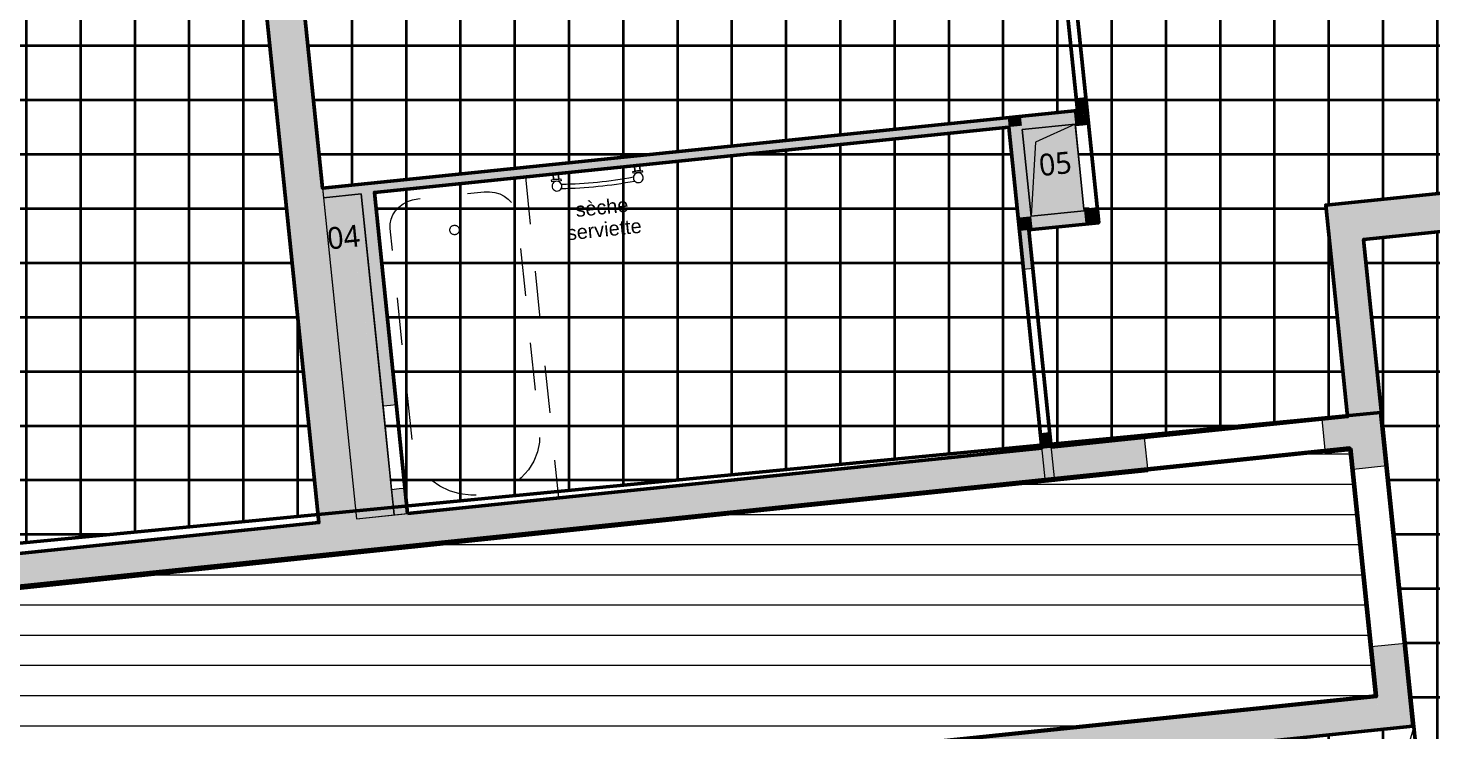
# Model space of a CAD drawing. Header units: metres. Extents: x 399 to 3028, y -427 to 863.
# Drawn here: x 717.87 to 725.27, y -305.93 to -302.23 of the extents above; entities that cross this region are included whole.
import ezdxf

# ---------------------------------------------------------------- set-up
doc = ezdxf.new("R2010")
doc.units = ezdxf.units.M
doc.linetypes.add('IMPORT-Traits plan _6_', pattern=[0.5, 0.25, -0.25])
for name, color, linetype, lineweight in [('01-Murs LOGTS', 250, 'Continuous', 9), ('01-Murs LOGTS_Stylo_No__1', 250, 'Continuous', 9), ('02-Cloisons_2nd oeuvre', 250, 'Continuous', 9), ('02-Cloisons_2nd oeuvre_Stylo_No__1', 250, 'Continuous', 9), ('02-Cloisons_2nd oeuvre_Stylo_No__47', 7, 'Continuous', 18), ('02-Gaines numerotées_Stylo_No__1', 250, 'Continuous', 9), ('02-Gaines numerotées_Stylo_No__2', 8, 'Continuous', 9), ('02-Gaines numerotées_Stylo_No__83', 7, 'Continuous', 18), ('03-Mobilier 2D_2D_Stylo_No__1', 250, 'Continuous', 9), ('03-Mobilier_3D_Stylo_No__2', 8, 'Continuous', 9), ('03-Mobilier_Stylo_No__121', 7, 'Continuous', 18), ('03-Radiateurs_Stylo_No__1', 250, 'Continuous', 9), ('06-SHAB pièces 50_Stylo_No__102', 71, 'Continuous', 50), ('AES-Charge', 5, 'Continuous', 35), ('Plan De Charge - PH R_1_dwg', 8, 'Continuous', 9)]:
    doc.layers.add(name, color=color, linetype=linetype, lineweight=lineweight)
doc.styles.add('Arial_4', font='arial.ttf', dxfattribs={"height": 0.075})
doc.styles.add('Malgun Gothic Semilight', font='malgunsl.ttf', dxfattribs={"height": 0.115})

# ---------------------------------------------------------------- blocks, each defined once
blk = doc.blocks.new('Plan De Charge - PH R_1_dwg-779150-Plan De Charge - PH R_1 1_100')
at = {"layer": '01-Murs LOGTS', "lineweight": 35}
for points in [[(368.2636, -304.8306), (368.4625, -304.8101), (367.9377, -299.7169), (367.7388, -299.7383), (368.2592, -304.7881)], [(373.7136, -304.5505), (373.8926, -304.532), (373.7696, -303.3384), (373.5906, -303.3569), (373.7033, -304.451)], [(373.567, -304.465), (373.7033, -304.451), (373.6849, -304.2719), (373.5486, -304.286), (373.5656, -304.4508)], [(365.9044, -305.2546), (372.632, -304.5614), (372.6135, -304.3823), (365.8861, -305.0756), (365.9044, -305.2544)], [(373.8367, -305.745), (374.0157, -305.7265), (373.989, -305.4671), (373.8099, -305.4855), (373.8366, -305.7448)], [(368.975, -306.4284), (373.8551, -305.924), (373.8366, -305.745), (368.9565, -306.2494), (368.9697, -306.377)], [(374.0342, -305.9055), (374.0157, -305.7265), (373.8367, -305.745), (374.0337, -305.9051)], [(373.8551, -305.924), (374.0311, -305.903), (373.8367, -305.745), (373.8547, -305.9211)]]:
    blk.add_hatch(color=18, dxfattribs=at).paths.add_polyline_path(points)
at = {"layer": '02-Cloisons_2nd oeuvre', "lineweight": 35}
for points in [[(372.2621, -302.6594), (372.3118, -302.6542), (372.3037, -302.5917), (372.2556, -302.5966), (372.2616, -302.6542)], [(371.9708, -302.7597), (372.2494, -302.731), (372.2422, -302.6614), (371.9637, -302.6901), (371.9688, -302.7398)], [(372.2494, -302.731), (372.3118, -302.6542), (372.2422, -302.6614)], [(372.2494, -302.731), (372.319, -302.7239), (372.3118, -302.6542), (372.2552, -302.7239)], [(373.7696, -303.3384), (378.909, -302.8088), (378.8884, -302.6099), (373.7491, -303.1395), (373.751, -303.1579)], [(368.2883, -303.119), (371.8992, -302.747), (371.894, -302.6973), (368.2831, -303.0693), (368.2882, -303.1186)], [(371.8992, -302.747), (371.9637, -302.6901), (371.894, -302.6973), (371.8984, -302.7398)], [(371.8992, -302.747), (371.9688, -302.7398), (371.9637, -302.6901), (371.9073, -302.7398)], [(371.9483, -303.2244), (372.018, -303.2172), (371.9688, -302.7398), (371.8992, -302.747), (371.9339, -303.0841)], [(372.2504, -302.7409), (372.32, -302.7338), (372.319, -302.7239), (372.2494, -302.731)], [(368.6019, -304.2178), (368.6715, -304.2106), (368.5562, -303.0914), (368.4865, -303.0986), (368.5951, -304.1526)], [(372.2965, -303.1885), (372.3661, -303.1814), (372.3651, -303.1715), (372.2958, -303.1814)], [(372.3733, -303.251), (372.3733, -303.251), (372.3661, -303.1814), (372.2965, -303.1885), (372.3661, -303.2452)], [(373.7696, -303.3384), (373.7491, -303.1395), (373.5701, -303.1579), (373.7491, -303.3199)], [(373.5906, -303.3569), (373.7696, -303.3384), (373.5701, -303.1579), (373.5887, -303.3384)], [(371.9555, -303.294), (372.018, -303.2172), (371.9483, -303.2244), (371.955, -303.2889)], [(371.9555, -303.294), (372.0252, -303.2869), (372.018, -303.2172), (371.9597, -303.2889)], [(372.0252, -303.2869), (372.3037, -303.2582), (372.2965, -303.1885), (372.018, -303.2172), (372.0187, -303.2244)], [(372.3037, -303.2582), (372.3733, -303.251), (372.2965, -303.1885), (372.3029, -303.251)], [(371.9765, -303.4977), (372.0262, -303.4926), (372.0053, -303.2889), (371.9555, -303.294), (371.9708, -303.4427)], [(372.0734, -304.438), (372.1231, -304.4329), (372.1154, -304.358), (372.0657, -304.3631), (372.0733, -304.4372)], [(368.6608, -304.7897), (368.7304, -304.7825), (368.7166, -304.6483), (368.647, -304.6555), (368.6608, -304.7896)]]:
    blk.add_hatch(color=18, dxfattribs=at).paths.add_polyline_path(points)
at = {"layer": '02-Gaines numerotées_Stylo_No__2', "lineweight": 35}
for points in [[(372.018, -303.2172), (372.2965, -303.1885), (372.2494, -302.731), (371.9708, -302.7597)], [(368.4625, -304.8101), (368.6607, -304.7892), (368.419, -303.1929), (368.2883, -303.1191), (368.4604, -304.7896)]]:
    blk.add_hatch(color=10, dxfattribs=at).paths.add_polyline_path(points)
at = {"layer": '03-Mobilier_Stylo_No__121', "lineweight": 35}
blk.add_hatch(color=10, dxfattribs=at).paths.add_polyline_path([(368.6608, -304.7896), (368.4865, -303.0986), (368.2883, -303.1191), (368.419, -303.1929), (368.6608, -304.7895)])
at = {"layer": 'AES-Charge'}
h = blk.add_hatch(dxfattribs=at)
h.set_pattern_fill('FP_93', color=1, style=0, pattern_type=2)
h.set_pattern_definition([(0, (46.337, 45.172), (0, 0.286), []), (90, (46.337, 45.172), (-0.286, 2e-17), [])])
h.paths.add_polyline_path([(370.5225, -308.5258), (370.622, -308.5155), (370.3912, -306.2821), (370.2917, -306.2924), (370.5222, -308.523)])
h.paths.add_polyline_path([(371.4269, -308.4323), (373.5676, -308.211), (373.5013, -307.5669), (373.6308, -307.5536), (373.6375, -307.6233), (374.0756, -307.5781), (374.0684, -307.5085), (374.1482, -307.5003), (374.1449, -307.4686), (374.1947, -307.4635), (374.2645, -308.139), (377.6231, -307.7919), (377.3746, -305.38), (379.1499, -305.1945), (378.9042, -302.8093), (373.7696, -303.3384), (373.8926, -304.532), (373.888, -304.5325), (373.9846, -305.4675), (373.989, -305.4671), (374.0342, -305.9055), (370.4011, -306.281), (370.5759, -307.972), (371.371, -307.8901), (371.3782, -307.9783), (371.3105, -307.9852), (371.3575, -308.4227), (371.4252, -308.4158)])
h.paths.add_polyline_path([(373.6373, -308.2038), (373.6373, -308.2038), (373.6332, -308.1646)])
h.paths.add_polyline_path([(374.1946, -308.1462), (374.1946, -308.1462), (374.1784, -307.9888)])
h.paths.add_polyline_path([(377.5009, -307.7126), (377.424, -306.9665), (377.5036, -306.9583), (377.5805, -307.7044), (377.5309, -307.7095)])
h.paths.add_polyline_path([(374.0558, -306.6032), (374.0511, -306.5577), (373.7527, -306.5885), (373.686, -305.9417), (373.7855, -305.9315), (373.847, -306.5285), (374.0957, -306.5029), (374.1055, -306.5981), (374.0684, -306.6019)])
h.paths.add_polyline_path([(358.4033, -305.7337), (359.0242, -305.6721), (361.7465, -305.3915), (361.745, -305.3766), (361.7947, -305.3715), (361.7963, -305.3864), (362.2476, -305.3399), (362.2487, -305.3499), (360.1515, -305.566), (368.2592, -304.7881), (367.7737, -300.0768), (366.9862, -300.1909), (366.9857, -300.1876), (365.2043, -300.4457), (365.2034, -300.4493), (364.9112, -300.492), (364.9809, -300.4848), (365.3243, -303.8176), (364.6777, -303.8843), (364.7099, -304.1965), (364.6601, -304.2016), (364.6228, -303.8396), (365.2694, -303.773), (365.0029, -301.1867), (364.3563, -301.2533), (364.3421, -301.1149), (364.4117, -301.1078), (364.3666, -300.6701), (364.297, -300.6773), (364.2871, -300.5821), (363.6092, -300.6803), (363.6088, -300.677), (361.8274, -300.9352), (361.8264, -300.9387), (360.5277, -301.1269), (360.5272, -301.1236), (359.6366, -301.2527), (359.6357, -301.2562), (358.6483, -301.3993), (358.6824, -301.7303), (358.6777, -301.7308), (358.8622, -303.5213), (358.8669, -303.5208), (358.9086, -303.9247), (361.6964, -303.6374), (361.7036, -303.7071), (362.1412, -303.662), (362.1341, -303.5923), (362.2633, -303.579), (362.3484, -304.4051), (362.2987, -304.4102), (362.273, -304.161), (361.6763, -304.2225), (361.7056, -304.5061), (361.6558, -304.5112), (361.5723, -303.7005), (358.2293, -304.045), (358.3798, -305.5056)])
h.paths.add_polyline_path([(364.462, -305.1117), (363.716, -305.1886), (363.7078, -305.109), (364.4538, -305.0321), (364.4602, -305.094)])
h.paths.add_polyline_path([(363.1837, -305.2535), (363.1827, -305.2436), (364.7508, -305.082), (364.7493, -305.0671), (364.799, -305.0619), (364.8006, -305.0768), (365.8749, -304.9661), (365.8749, -304.9762), (363.194, -305.2524)])
h.paths.add_polyline_path([(368.7264, -304.7433), (372.0718, -304.4223), (372.0657, -304.3631), (372.1154, -304.358), (372.1216, -304.4175), (373.6844, -304.2676), (373.5701, -303.1579), (375.5715, -302.9517), (375.51, -302.3549), (375.2608, -302.3806), (375.2557, -302.3308), (375.6402, -302.2912), (375.6474, -302.3608), (376.0851, -302.3157), (376.0779, -302.2461), (376.1858, -302.235), (376.2524, -302.8815), (378.8836, -302.6099), (378.4621, -298.5277), (377.7663, -298.6285), (377.7658, -298.6252), (375.9844, -298.8834), (375.9836, -298.8869), (374.4741, -299.1057), (374.4736, -299.1023), (372.6922, -299.3605), (372.6913, -299.3641), (371.9834, -299.4666), (372.2162, -301.7261), (372.1665, -301.7312), (371.9339, -299.4738), (371.1166, -299.5923), (371.1161, -299.5889), (370.2254, -299.718), (370.2245, -299.7216), (369.2741, -299.8593), (369.2736, -299.856), (368.3829, -299.9851), (368.382, -299.9886), (367.9718, -300.048), (368.2831, -303.0693), (372.2621, -302.6594), (372.2556, -302.5966), (372.3054, -302.5915), (372.32, -302.7338), (372.2504, -302.7409), (372.2965, -303.1785), (372.3651, -303.1715), (372.3733, -303.251), (372.0053, -303.2889), (372.0252, -303.4927), (371.9765, -303.4977), (371.8992, -302.747), (368.5562, -303.0914), (368.6715, -304.2106), (368.6019, -304.2178), (368.647, -304.6555), (368.7166, -304.6483)])
h.paths.add_polyline_path([(362.2429, -304.0636), (362.2429, -304.0636), (362.2398, -304.034)])
h.paths.add_polyline_path([(374.1901, -303.0472), (374.1819, -302.9677), (374.928, -302.8908), (374.9362, -302.9704), (374.7917, -302.9853)])
h.paths.add_polyline_path([(377.7435, -303.0373), (377.7353, -302.9577), (378.4814, -302.8811), (378.4896, -302.9607), (377.7464, -303.037)])
h.paths.add_polyline_path([(358.7629, -301.5134), (358.7514, -301.4342), (359.4937, -301.3266), (359.5052, -301.4058), (359.0466, -301.4723)])
h.paths.add_polyline_path([(367.0009, -300.3154), (366.9894, -300.2362), (367.7316, -300.1286), (367.7431, -300.2078), (367.7387, -300.2084)])
h.paths.add_polyline_path([(369.4241, -299.9621), (369.4127, -299.8829), (370.1549, -299.7753), (370.1664, -299.8545), (370.1331, -299.8593)])
h.paths.add_polyline_path([(378.4428, -299.4559), (378.3659, -298.7098), (378.4455, -298.7016), (378.5224, -299.4477), (378.4493, -299.4552)])
at = {"layer": 'AES-Charge', "lineweight": 9}
h = blk.add_hatch(dxfattribs=at)
h.set_pattern_fill('FP_94', color=30, style=0, pattern_type=2)
h.set_pattern_definition([(0, (46.337, 45.172), (0, 0.159), [])])
h.paths.add_polyline_path([(366.0269, -306.4517), (365.8479, -306.47), (365.8266, -306.2622), (366.0057, -306.2438), (366.0269, -306.4517)])
h.paths.add_polyline_path([(361.1994, -309.4848), (361.2988, -309.474), (361.1752, -308.2657), (361.1852, -308.2647), (361.3089, -309.4735), (366.0912, -308.9804), (365.8775, -306.9131), (365.8932, -306.9114), (365.8662, -306.6498), (366.0454, -306.6325), (366.0723, -306.8929), (367.7132, -306.7239), (367.6775, -306.377), (367.8567, -306.3585), (367.8571, -306.363), (368.0215, -306.346), (368.04, -306.5251), (367.8802, -306.5416), (368.0028, -307.728), (368.7287, -307.6529), (368.6883, -307.2585), (368.7877, -307.2482), (368.8286, -307.6426), (369.2261, -307.6014), (369.1856, -307.2069), (369.2851, -307.1966), (369.326, -307.5911), (369.9223, -307.5294), (369.8921, -307.2342), (369.8619, -307.2373), (369.8515, -307.1378), (370.1838, -307.1023), (370.0906, -306.3131), (368.975, -306.4284), (368.9565, -306.2494), (372.2805, -305.903), (373.8316, -305.7423), (373.6967, -304.4517), (373.567, -304.465), (373.5656, -304.4508), (372.6306, -304.5478), (372.632, -304.5614), (365.9044, -305.2546), (365.91, -305.3087), (365.7309, -305.327), (365.7253, -305.2729), (363.7569, -305.4759), (363.7623, -305.5284), (363.7524, -305.5295), (363.747, -305.4769), (363.6475, -305.4872), (363.6529, -305.5396), (363.4738, -305.558), (363.5696, -306.4931), (363.7486, -306.4748), (363.7701, -306.6849), (363.8695, -306.6747), (363.848, -306.4646), (363.858, -306.4636), (363.8795, -306.6736), (366.0269, -306.4523), (366.0454, -306.6307), (361.0706, -307.145), (361.0895, -307.3296), (361.0796, -307.3306), (361.0607, -307.146), (360.9612, -307.1562), (360.9801, -307.3408), (360.8095, -307.3591), (360.9051, -308.2934), (361.0757, -308.2759), (361.1991, -309.4816)])
h.paths.add_polyline_path([(361.4058, -309.3114), (361.3833, -309.3066), (361.368, -309.2951), (361.3615, -309.2864), (361.3558, -309.2717), (361.3546, -309.2669), (361.3577, -309.2438), (361.3639, -309.2322), (361.3701, -309.2254), (361.3892, -309.2029), (361.4834, -309.087), (361.5144, -309.1011), (361.5443, -309.1274), (361.561, -309.1501), (361.4327, -309.3032), (361.4215, -309.3085), (361.4081, -309.3111)])
h.paths.add_polyline_path([(358.6491, -308.1144), (358.6534, -308.1135), (358.2364, -306.1575), (358.2321, -306.1584), (358.6489, -308.1135)])
h.paths.add_polyline_path([(370.0218, -307.5191), (370.2305, -307.4975), (370.1957, -307.2027), (369.9915, -307.2239), (370.0199, -307.5002)])
h.paths.add_polyline_path([(365.7384, -306.4812), (365.7172, -306.2734), (365.7271, -306.2723), (365.7484, -306.4802)])
h.paths.add_polyline_path([(362.2774, -305.6284), (363.2124, -305.532), (363.2117, -305.5253), (362.2767, -305.6223)])
h.paths.add_polyline_path([(365.6215, -305.3382), (365.6178, -305.2841), (365.626, -305.2844), (365.6314, -305.3372)])
at = {"layer": '01-Murs LOGTS_Stylo_No__1'}
for p, q in [((373.8639, -304.2535), (373.7696, -303.3384)), ((373.5486, -304.286), (373.6351, -304.2771)), ((372.6135, -304.3823), (372.527, -304.3913)), ((373.8926, -304.532), (373.8837, -304.4455)), ((373.989, -305.4671), (373.9979, -305.5536))]:
    blk.add_line(p, q, dxfattribs=at)
at = {"layer": '01-Murs LOGTS_Stylo_No__1', "flags": 128}
for points in [[(365.8759, -304.9761), (365.866, -304.9771), (363.1837, -305.2535), (363.1827, -305.2436), (365.8749, -304.9661), (365.8759, -304.9761), (365.8861, -305.0756), (368.2636, -304.8306), (367.7387, -299.7374), (367.9377, -299.7169), (368.4625, -304.8101), (372.6135, -304.3823), (372.632, -304.5614), (372.5454, -304.5703)], [(373.5701, -303.1579), (373.5906, -303.3569), (373.6849, -304.2719), (373.5486, -304.286), (373.567, -304.465), (373.6536, -304.4561)], [(373.8824, -304.4325), (373.8926, -304.532), (373.7136, -304.5505), (373.7047, -304.4639)], [(373.567, -304.465), (373.7033, -304.451), (373.7136, -304.5505)], [(365.7253, -305.2729), (365.7309, -305.327), (365.8005, -305.3199), (365.91, -305.3087), (365.9044, -305.2546), (372.632, -304.5614)], [(370.5227, -308.5269), (370.2917, -306.2924), (374.0342, -305.9055), (374.0157, -305.7265), (373.989, -305.4671), (373.8099, -305.4855), (373.8188, -305.5721)], [(373.8099, -305.4855), (373.8367, -305.745), (368.9565, -306.2494)]]:
    blk.add_lwpolyline(points, dxfattribs=at)
at = {"layer": '02-Cloisons_2nd oeuvre_Stylo_No__1'}
for p, q in [((378.8884, -302.6099), (373.5701, -303.1579)), ((373.7696, -303.3384), (378.909, -302.8088)), ((368.6715, -304.2106), (368.5562, -303.0914))]:
    blk.add_line(p, q, dxfattribs=at)
at = {"layer": '02-Cloisons_2nd oeuvre_Stylo_No__1', "flags": 128}
for points in [[(372.32, -302.7338), (372.3118, -302.6542), (372.2422, -302.6614), (371.9637, -302.6901), (371.894, -302.6973)], [(372.2955, -303.1786), (372.2965, -303.1885), (372.018, -303.2172), (371.9708, -302.7597), (372.2494, -302.731), (372.2504, -302.7409), (372.2955, -303.1786), (372.2504, -302.7409)], [(372.0053, -303.2889), (372.3733, -303.251), (372.3661, -303.1814), (372.3651, -303.1715), (372.32, -302.7338), (372.3651, -303.1715)], [(371.9555, -303.294), (371.9483, -303.2244), (371.8992, -302.747)], [(368.4865, -303.0986), (368.6019, -304.2178), (368.6469, -304.6555), (368.6019, -304.2178)], [(368.6469, -304.6555), (368.6608, -304.7897), (368.7304, -304.7825), (368.7166, -304.6483), (368.6715, -304.2106), (368.7166, -304.6483)]]:
    blk.add_lwpolyline(points, dxfattribs=at)
for points in [[(372.2902, -302.7368), (372.2504, -302.7409), (372.2955, -303.1786), (372.3353, -303.1745), (372.3651, -303.1715), (372.32, -302.7338)], [(368.6867, -304.6514), (368.7166, -304.6483), (368.6715, -304.2106), (368.6416, -304.2137), (368.6019, -304.2178), (368.6469, -304.6555)]]:
    blk.add_lwpolyline(points, close=True, dxfattribs=at)
at = {"layer": '02-Cloisons_2nd oeuvre_Stylo_No__47'}
blk.add_line((368.5562, -303.0914), (371.8992, -302.747), dxfattribs=at)
at = {"layer": '02-Cloisons_2nd oeuvre_Stylo_No__47', "flags": 128}
blk.add_lwpolyline([(372.2621, -302.6594), (372.2556, -302.5966), (372.3054, -302.5915), (372.3118, -302.6542)], close=True, dxfattribs=at)
for points in [[(371.894, -302.6973), (368.2831, -303.0693), (368.2882, -303.119), (368.4865, -303.0986)], [(372.0053, -303.2889), (372.0262, -303.4926), (371.9765, -303.4977), (371.9555, -303.294)], [(372.1154, -304.358), (372.0657, -304.3631), (372.0919, -304.617), (372.1416, -304.6119), (372.1154, -304.358)]]:
    blk.add_lwpolyline(points, dxfattribs=at)
at = {"layer": '02-Gaines numerotées_Stylo_No__2', "flags": 128}
for points in [[(372.2494, -302.731), (371.9708, -302.7597), (372.018, -303.2172), (372.2965, -303.1885)], [(368.4865, -303.0986), (368.2883, -303.119), (368.4625, -304.8101), (368.6608, -304.7897)]]:
    blk.add_lwpolyline(points, close=True, dxfattribs=at)
at = {"layer": '02-Gaines numerotées_Stylo_No__83', "flags": 128}
blk.add_lwpolyline([(372.2494, -302.731), (372.0395, -302.8263), (372.018, -303.2172), (371.9708, -302.7597)], close=True, dxfattribs=at)
at = {"layer": '03-Mobilier 2D_2D_Stylo_No__1', "linetype": 'IMPORT-Traits plan _6_', "flags": 128}
for points in [[(369.352, -303.0094), (369.5263, -304.7005), (368.7305, -304.7825), (368.5562, -303.0914)], [(368.6402, -303.2822), (368.6401, -303.2574), (368.6448, -303.233), (368.6542, -303.2095), (368.6681, -303.1877), (368.6859, -303.1683), (368.7072, -303.1519), (368.7312, -303.1389), (368.7574, -303.1298), (368.7848, -303.1248), (369.1349, -303.0887), (369.1628, -303.088), (369.1903, -303.0916), (369.2165, -303.0994), (369.2407, -303.1112), (369.2621, -303.1265), (369.28, -303.145), (369.2941, -303.1661), (369.3037, -303.189), (369.3086, -303.2133), (369.4263, -304.3547), (369.4265, -304.4066), (369.4166, -304.458), (369.3968, -304.5073), (369.3677, -304.553), (369.3303, -304.5937), (369.2856, -304.6282), (369.235, -304.6555), (369.1801, -304.6746), (369.1226, -304.6851), (369.0641, -304.6866), (369.0064, -304.679), (368.9514, -304.6627), (368.9006, -304.638), (368.8556, -304.6058), (368.8179, -304.567), (368.7884, -304.5227), (368.7682, -304.4745), (368.7578, -304.4236)]]:
    blk.add_lwpolyline(points, close=True, dxfattribs=at)
at = {"layer": '03-Mobilier 2D_2D_Stylo_No__1', "linetype": 'IMPORT-Traits plan _6_'}
blk.add_circle((368.9787, -303.2892), 0.025, dxfattribs=at)
at = {"layer": '03-Mobilier_3D_Stylo_No__2'}
blk.add_line((374.0347, -305.9057), (373.847, -306.5285), dxfattribs=at)
at = {"layer": '03-Radiateurs_Stylo_No__1', "flags": 128}
for points in [[(369.954, -302.9474), (369.957, -302.9766), (369.9295, -302.9794), (369.9265, -302.9502), (369.954, -302.9474), (369.9265, -302.9502), (369.9295, -302.9794), (369.957, -302.9766)], [(369.5395, -303.0197), (369.5405, -303.0296), (369.4908, -303.0347), (369.4898, -303.0248), (369.5395, -303.0197), (369.5405, -303.0296), (369.4908, -303.0347), (369.4898, -303.0248)], [(369.5253, -302.9916), (369.5284, -303.0208), (369.5009, -303.0236), (369.4979, -302.9944), (369.5253, -302.9916), (369.4979, -302.9944), (369.5009, -303.0236), (369.5284, -303.0208)], [(369.9681, -302.9755), (369.9692, -302.9854), (369.9194, -302.9905), (369.9184, -302.9806), (369.9681, -302.9755), (369.9692, -302.9854), (369.9194, -302.9905), (369.9184, -302.9806)]]:
    blk.add_lwpolyline(points, close=True, dxfattribs=at)
at = {"layer": '03-Radiateurs_Stylo_No__1'}
for centre, radius, start, end in [((369.5183, -303.058), 0.026, 118.93104, 298.93104), ((369.5183, -303.058), 0.026, 118.93104, 298.93104), ((369.5183, -303.058), 0.026, 298.93104, 118.93104), ((369.5183, -303.058), 0.026, 298.93104, 118.93104), ((369.4979, -300.7347), 2.3365, 271.05632, 280.60271), ((369.4979, -300.7347), 2.3365, 271.05632, 280.60271), ((369.4955, -300.7121), 2.3365, 271.14934, 280.49955), ((369.4955, -300.7121), 2.3365, 271.14934, 280.49955), ((369.947, -303.0138), 0.026, 118.93104, 298.93104), ((369.947, -303.0138), 0.026, 118.93104, 298.93104), ((369.947, -303.0138), 0.026, 170.48465, 222.48919), ((369.947, -303.0138), 0.026, 170.48465, 222.48919), ((369.947, -303.0138), 0.026, 298.93104, 118.93104), ((369.947, -303.0138), 0.026, 298.93104, 118.93104), ((369.5183, -303.058), 0.026, 330.37993, 22.26882), ((369.5183, -303.058), 0.026, 330.37993, 22.26882)]:
    blk.add_arc(centre, radius, start, end, dxfattribs=at)
at = {"layer": '06-SHAB pièces 50_Stylo_No__102', "flags": 128}
for points in [[(378.4677, -298.5269), (371.9834, -299.4666), (372.2619, -302.1696), (372.3733, -303.251), (372.0053, -303.2889), (372.1231, -304.4329), (372.4912, -304.3949), (373.6849, -304.2719), (373.5701, -303.158), (375.3223, -302.9775), (375.2557, -302.3307), (376.1858, -302.2349), (376.2524, -302.8815), (378.8884, -302.6099)], [(367.9719, -300.048), (368.2831, -303.0693), (372.2618, -302.6594), (372.2043, -302.1014), (371.9358, -299.4735)], [(364.9812, -300.4881), (365.3241, -303.8166), (364.6776, -303.8832), (364.8118, -305.1863), (368.2636, -304.8306), (367.7744, -300.0833)], [(368.7305, -304.7825), (372.0734, -304.4381), (371.8991, -302.7469), (368.5562, -303.0914)], [(378.909, -302.8089), (373.7696, -303.3384), (373.901, -304.613), (373.901, -304.613), (374.0833, -306.3824), (374.0833, -306.3824), (374.2645, -308.1417), (377.6282, -307.7952), (377.3793, -305.3801), (379.155, -305.1972)], [(373.7018, -304.4398), (365.9048, -305.2578), (365.9305, -305.5063), (366.0387, -306.5522), (366.0408, -306.552), (366.0766, -306.8971), (367.7185, -306.7267), (367.6827, -306.3816), (373.8368, -305.7465)]]:
    blk.add_lwpolyline(points, close=True, dxfattribs=at)
at = {"layer": 'AES-Charge', "color": 20, "lineweight": 50, "flags": 128}
for points in [[(358.6433, -301.3966), (378.4627, -298.5242), (379.1499, -305.1945), (377.3746, -305.38), (377.6231, -307.7919), (370.5178, -308.5263), (370.2866, -306.2897), (374.0297, -305.903), (373.8589, -304.2508), (358.2869, -305.7448), (357.9306, -304.0726), (358.9086, -303.9718), (358.6433, -301.3966)], [(358.2079, -306.0445), (373.6967, -304.4372), (373.8316, -305.7423), (370.0692, -306.1321), (370.2305, -307.4975), (367.9983, -307.7285), (367.8567, -306.3585), (367.6775, -306.377), (367.7132, -306.7239), (366.0762, -306.8925), (365.8775, -306.9131), (366.0912, -308.9804), (361.3041, -309.474), (361.0174, -309.5035), (361.0317, -309.642), (359.0191, -309.8501), (358.2078, -306.0445)]]:
    blk.add_lwpolyline(points, dxfattribs=at)
at = {"layer": '02-Gaines numerotées_Stylo_No__1', "color": 7, "char_height": 0.115, "attachment_point": 1, "rotation": 5.88238, "line_spacing_factor": 1.113779, "style": 'Malgun Gothic Semilight'}
for s, insert, width in [('05', (372.0533, -302.8915), 0.20596), ('04', (368.3022, -303.278), 0.210571)]:
    blk.add_mtext(s, dxfattribs=dict(at, insert=insert, width=width))
at = {"layer": '03-Radiateurs_Stylo_No__1', "color": 7, "char_height": 0.075, "attachment_point": 1, "rotation": 5.88238, "line_spacing_factor": 0.941778, "style": 'Arial_4'}
for s, insert, width in [('sèche', (369.6122, -303.1463), 0.334235), ('serviette', (369.5664, -303.2693), 0.473806)]:
    blk.add_mtext(s, dxfattribs=dict(at, insert=insert, width=width))

msp = doc.modelspace()

# ---------------------------------------------------------------- block references
at = {"layer": 'Plan De Charge - PH R_1_dwg', "color": 10, "lineweight": 35}
msp.add_blockref('Plan De Charge - PH R_1_dwg-779150-Plan De Charge - PH R_1 1_100', (351.1425, 0), dxfattribs=at)

doc.saveas('drawing.dxf')
